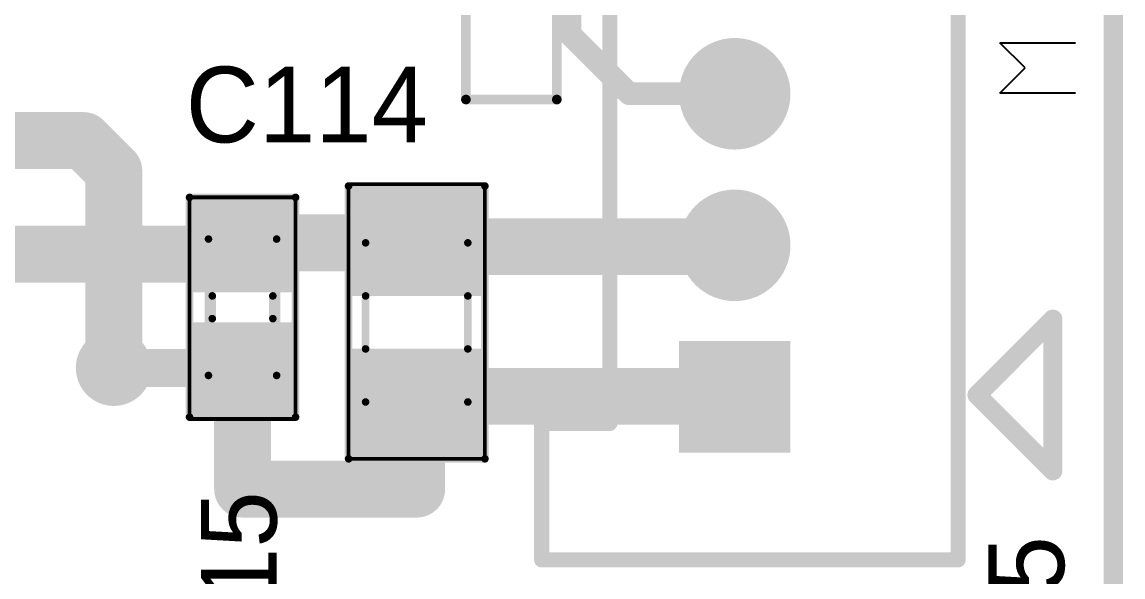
# Model space of a CAD drawing. Header units: millimetres. Extents: x 29 to 180, y 30 to 200.
# Drawn here: x 165.59 to 180.13, y 60.74 to 68.06 of the extents above; entities that cross this region are included whole.
import ezdxf

# ---------------------------------------------------------------- set-up
doc = ezdxf.new("R2010")
doc.units = ezdxf.units.MM
for name, color, linetype in [('BottomLayer', 5, 'Continuous'), ('BottomSolder', 6, 'Continuous'), ('Mechanical1', 6, 'Continuous'), ('Mechanical13', 56, 'Continuous'), ('Mechanical15', 56, 'Continuous'), ('MultiLayer', 9, 'Continuous'), ('PadHoleLayer', 156, 'Continuous'), ('TopLayer', 1, 'Continuous'), ('TopOverlay', 2, 'Continuous'), ('TopPaste', 8, 'Continuous'), ('TopSolder', 216, 'Continuous'), ('ViaHoleLayer', 16, 'Continuous')]:
    doc.layers.add(name, color=color, linetype=linetype)

# ---------------------------------------------------------------- blocks, each defined once
blk = doc.blocks.new('SMD_C_0805_311')
at = {"layer": 'Mechanical13', "const_width": 0.1}
for points in [[(-1.05, 0.675), (1.05, 0.675)], [(-1.05, 0.675), (-1.05, -0.675)], [(1.05, 0.675), (1.05, -0.675)], [(-1.05, -0.675), (1.05, -0.675)]]:
    blk.add_lwpolyline(points, dxfattribs=at)
at = {"layer": 'Mechanical13', "const_width": 0.05}
for points in [[(-1.075, 0.675, 1), (-1.025, 0.675, 1)], [(-1.075, 0.675, 1), (-1.025, 0.675, 1)], [(1.025, 0.675, 1), (1.075, 0.675, 1)], [(1.025, 0.675, 1), (1.075, 0.675, 1)], [(-1.075, -0.675, 1), (-1.025, -0.675, 1)], [(-1.075, -0.675, 1), (-1.025, -0.675, 1)], [(1.025, -0.675, 1), (1.075, -0.675, 1)], [(1.025, -0.675, 1), (1.075, -0.675, 1)]]:
    blk.add_lwpolyline(points, format="xyb", close=True, dxfattribs=at)
at = {"layer": 'Mechanical15', "const_width": 0.05}
for points in [[(-1.8, 0.9), (1.825, 0.9)], [(-1.8, 0.9), (-1.8, -0.9)], [(1.825, 0.9), (1.825, -0.9)], [(-1.8, -0.9), (1.825, -0.9)]]:
    blk.add_lwpolyline(points, dxfattribs=at)
at = {"layer": 'Mechanical15', "const_width": 0.025}
for points in [[(-1.812, 0.9, 1), (-1.787, 0.9, 1)], [(-1.812, 0.9, 1), (-1.787, 0.9, 1)], [(1.813, 0.9, 1), (1.837, 0.9, 1)], [(1.813, 0.9, 1), (1.837, 0.9, 1)], [(-1.812, -0.9, 1), (-1.787, -0.9, 1)], [(-1.812, -0.9, 1), (-1.787, -0.9, 1)], [(1.813, -0.9, 1), (1.837, -0.9, 1)], [(1.813, -0.9, 1), (1.837, -0.9, 1)]]:
    blk.add_lwpolyline(points, format="xyb", close=True, dxfattribs=at)
at = {"layer": 'TopLayer'}
for points in [[(-0.45, -0.75), (-0.45, 0.75), (-1.65, -0.75), (-1.65, 0.75)], [(1.65, -0.75), (1.65, 0.75), (0.45, -0.75), (0.45, 0.75)]]:
    blk.add_solid(points, dxfattribs=at)
at = {"layer": 'TopOverlay', "const_width": 0.1}
for points in [[(-1.8, 0.9), (-1.8, -0.9)], [(-1.8, 0.9), (1.8, 0.9)], [(1.8, 0.9), (1.8, -0.9)], [(-0.35, 0.675), (0.35, 0.675)], [(-0.35, -0.675), (0.35, -0.675)], [(-1.8, -0.9), (1.8, -0.9)]]:
    blk.add_lwpolyline(points, dxfattribs=at)
at = {"layer": 'TopOverlay', "const_width": 0.05}
for points in [[(-1.825, 0.9, 1), (-1.775, 0.9, 1)], [(-1.825, 0.9, 1), (-1.775, 0.9, 1)], [(1.775, 0.9, 1), (1.825, 0.9, 1)], [(1.775, 0.9, 1), (1.825, 0.9, 1)], [(-0.375, 0.675, 1), (-0.325, 0.675, 1)], [(0.325, 0.675, 1), (0.375, 0.675, 1)], [(-0.375, -0.675, 1), (-0.325, -0.675, 1)], [(0.325, -0.675, 1), (0.375, -0.675, 1)], [(-1.825, -0.9, 1), (-1.775, -0.9, 1)], [(-1.825, -0.9, 1), (-1.775, -0.9, 1)], [(1.775, -0.9, 1), (1.825, -0.9, 1)], [(1.775, -0.9, 1), (1.825, -0.9, 1)]]:
    blk.add_lwpolyline(points, format="xyb", close=True, dxfattribs=at)
at = {"layer": 'TopPaste'}
for points in [[(-0.45, -0.75), (-0.45, 0.75), (-1.65, -0.75), (-1.65, 0.75)], [(1.65, -0.75), (1.65, 0.75), (0.45, -0.75), (0.45, 0.75)]]:
    blk.add_solid(points, dxfattribs=at)
at = {"layer": 'TopSolder'}
for points in [[(-0.348, -0.852), (-0.348, 0.852), (-1.752, -0.852), (-1.752, 0.852)], [(1.752, -0.852), (1.752, 0.852), (0.348, -0.852), (0.348, 0.852)]]:
    blk.add_solid(points, dxfattribs=at)
blk = doc.blocks.new('SMD_C_0603_312')
at = {"layer": 'Mechanical13', "const_width": 0.1}
for points in [[(-0.9, 0.45), (-0.9, -0.45)], [(-0.9, 0.45), (0.9, 0.45)], [(0.9, 0.45), (0.9, -0.45)], [(-0.9, -0.45), (0.9, -0.45)]]:
    blk.add_lwpolyline(points, dxfattribs=at)
at = {"layer": 'Mechanical13', "const_width": 0.05}
for points in [[(-0.925, 0.45, 1), (-0.875, 0.45, 1)], [(-0.925, 0.45, 1), (-0.875, 0.45, 1)], [(0.875, 0.45, 1), (0.925, 0.45, 1)], [(0.875, 0.45, 1), (0.925, 0.45, 1)], [(-0.925, -0.45, 1), (-0.875, -0.45, 1)], [(-0.925, -0.45, 1), (-0.875, -0.45, 1)], [(0.875, -0.45, 1), (0.925, -0.45, 1)], [(0.875, -0.45, 1), (0.925, -0.45, 1)]]:
    blk.add_lwpolyline(points, format="xyb", close=True, dxfattribs=at)
at = {"layer": 'Mechanical15', "const_width": 0.05}
for points in [[(-1.475, 0.7), (-1.475, -0.7)], [(-1.475, 0.7), (1.45, 0.7)], [(1.45, 0.7), (1.45, -0.7)], [(-1.475, -0.7), (1.45, -0.7)]]:
    blk.add_lwpolyline(points, dxfattribs=at)
at = {"layer": 'Mechanical15', "const_width": 0.025}
for points in [[(-1.488, 0.7, 1), (-1.463, 0.7, 1)], [(-1.488, 0.7, 1), (-1.463, 0.7, 1)], [(1.438, 0.7, 1), (1.462, 0.7, 1)], [(1.438, 0.7, 1), (1.462, 0.7, 1)], [(-1.488, -0.7, 1), (-1.463, -0.7, 1)], [(-1.488, -0.7, 1), (-1.463, -0.7, 1)], [(1.438, -0.7, 1), (1.462, -0.7, 1)], [(1.438, -0.7, 1), (1.462, -0.7, 1)]]:
    blk.add_lwpolyline(points, format="xyb", close=True, dxfattribs=at)
at = {"layer": 'TopLayer'}
for points in [[(-0.3, -0.55), (-0.3, 0.55), (-1.3, -0.55), (-1.3, 0.55)], [(1.3, -0.55), (1.3, 0.55), (0.3, -0.55), (0.3, 0.55)]]:
    blk.add_solid(points, dxfattribs=at)
at = {"layer": 'TopOverlay', "const_width": 0.1}
for points in [[(-1.45, 0.7), (-1.45, -0.7)], [(-1.45, 0.7), (1.45, 0.7)], [(1.45, 0.7), (1.45, -0.7)], [(-0.15, 0.4), (0.15, 0.4)], [(-0.15, -0.4), (0.15, -0.4)], [(-1.45, -0.7), (1.45, -0.7)]]:
    blk.add_lwpolyline(points, dxfattribs=at)
at = {"layer": 'TopOverlay', "const_width": 0.05}
for points in [[(-1.475, 0.7, 1), (-1.425, 0.7, 1)], [(-1.475, 0.7, 1), (-1.425, 0.7, 1)], [(1.425, 0.7, 1), (1.475, 0.7, 1)], [(1.425, 0.7, 1), (1.475, 0.7, 1)], [(-0.175, 0.4, 1), (-0.125, 0.4, 1)], [(0.125, 0.4, 1), (0.175, 0.4, 1)], [(-0.175, -0.4, 1), (-0.125, -0.4, 1)], [(0.125, -0.4, 1), (0.175, -0.4, 1)], [(-1.475, -0.7, 1), (-1.425, -0.7, 1)], [(-1.475, -0.7, 1), (-1.425, -0.7, 1)], [(1.425, -0.7, 1), (1.475, -0.7, 1)], [(1.425, -0.7, 1), (1.475, -0.7, 1)]]:
    blk.add_lwpolyline(points, format="xyb", close=True, dxfattribs=at)
at = {"layer": 'TopPaste'}
for points in [[(-0.3, -0.55), (-0.3, 0.55), (-1.3, -0.55), (-1.3, 0.55)], [(1.3, -0.55), (1.3, 0.55), (0.3, -0.55), (0.3, 0.55)]]:
    blk.add_solid(points, dxfattribs=at)
at = {"layer": 'TopSolder'}
for points in [[(-0.198, -0.652), (-0.198, 0.652), (-1.402, -0.652), (-1.402, 0.652)], [(1.402, -0.652), (1.402, 0.652), (0.198, -0.652), (0.198, 0.652)]]:
    blk.add_solid(points, dxfattribs=at)
blk = doc.blocks.new('35362_0850_592')
at = {"layer": 'BottomLayer', "const_width": 0.61}
for points in [[(-4.304, 0, 1), (-3.695, 0, 1)], [(-2.305, 0, 1), (-1.695, 0, 1)]]:
    blk.add_lwpolyline(points, format="xyb", close=True, dxfattribs=at)
at = {"layer": 'BottomLayer'}
blk.add_solid([(-0.61, -0.61), (0.61, -0.61), (-0.61, 0.61), (0.61, 0.61)], dxfattribs=at)
at = {"layer": 'BottomSolder', "const_width": 0.736}
for points in [[(-4.368, 0, 1), (-3.632, 0, 1)], [(-2.368, 0, 1), (-1.632, 0, 1)]]:
    blk.add_lwpolyline(points, format="xyb", close=True, dxfattribs=at)
at = {"layer": 'BottomSolder'}
blk.add_solid([(-0.736, -0.736), (0.736, -0.736), (-0.736, 0.736), (0.736, 0.736)], dxfattribs=at)
at = {"layer": 'PadHoleLayer', "const_width": 0.406}
for points in [[(-4.203, 0, 1), (-3.796, 0, 1)], [(-2.203, 0, 1), (-1.797, 0, 1)], [(-0.203, 0, 1), (0.203, 0, 1)]]:
    blk.add_lwpolyline(points, format="xyb", close=True, dxfattribs=at)
at = {"layer": 'TopLayer', "const_width": 0.61}
for points in [[(-4.304, 0, 1), (-3.695, 0, 1)], [(-2.305, 0, 1), (-1.695, 0, 1)]]:
    blk.add_lwpolyline(points, format="xyb", close=True, dxfattribs=at)
at = {"layer": 'TopLayer'}
blk.add_solid([(-0.61, -0.61), (0.61, -0.61), (-0.61, 0.61), (0.61, 0.61)], dxfattribs=at)
at = {"layer": 'TopOverlay'}
for points, const_width in [([(-0.025, 3.2), (-1.025, 4.2)], 0.254), ([(0.975, 4.2), (-1.025, 4.2)], 0.254), ([(-0.025, 3.2), (0.975, 4.2)], 0.254), ([(2.15, 2.95), (-10.15, 2.95)], 0.2), ([(2.15, -2.55), (2.15, 2.95)], 0.2), ([(0.35, -1.65), (-8.35, -1.65)], 0.2), ([(0.35, -2.55), (0.35, -1.65)], 0.2), ([(-3.924, -2.35), (-10.324, -2.35)], 0.127), ([(-3.924, -3.55), (-3.924, -2.35)], 0.127), ([(2.15, -2.55), (0.35, -2.55)], 0.2), ([(-3.924, -3.55), (-10.324, -3.55)], 0.127)]:
    blk.add_lwpolyline(points, dxfattribs=dict(at, const_width=const_width))
for points, const_width in [([(-1.089, 4.2, 1), (-0.962, 4.2, 1)], 0.127), ([(-1.089, 4.2, 1), (-0.962, 4.2, 1)], 0.127), ([(0.911, 4.2, 1), (1.038, 4.2, 1)], 0.127), ([(0.911, 4.2, 1), (1.038, 4.2, 1)], 0.127), ([(-0.089, 3.2, 1), (0.038, 3.2, 1)], 0.127), ([(-0.089, 3.2, 1), (0.038, 3.2, 1)], 0.127), ([(2.1, 2.95, 1), (2.2, 2.95, 1)], 0.0999), ([(2.1, 2.95, 1), (2.2, 2.95, 1)], 0.0999), ([(0.3, -1.65, 1), (0.4, -1.65, 1)], 0.0999), ([(0.3, -1.65, 1), (0.4, -1.65, 1)], 0.0999), ([(-3.956, -2.35, 1), (-3.892, -2.35, 1)], 0.0635), ([(-3.956, -2.35, 1), (-3.892, -2.35, 1)], 0.0635), ([(0.3, -2.55, 1), (0.4, -2.55, 1)], 0.0999), ([(0.3, -2.55, 1), (0.4, -2.55, 1)], 0.0999), ([(2.1, -2.55, 1), (2.2, -2.55, 1)], 0.0999), ([(2.1, -2.55, 1), (2.2, -2.55, 1)], 0.0999), ([(-3.956, -3.55, 1), (-3.892, -3.55, 1)], 0.0635), ([(-3.956, -3.55, 1), (-3.892, -3.55, 1)], 0.0635)]:
    blk.add_lwpolyline(points, format="xyb", close=True, dxfattribs=dict(at, const_width=const_width))
at = {"layer": 'TopSolder', "const_width": 0.736}
for points in [[(-4.368, 0, 1), (-3.632, 0, 1)], [(-2.368, 0, 1), (-1.632, 0, 1)]]:
    blk.add_lwpolyline(points, format="xyb", close=True, dxfattribs=at)
at = {"layer": 'TopSolder'}
blk.add_solid([(-0.736, -0.736), (0.736, -0.736), (-0.736, 0.736), (0.736, 0.736)], dxfattribs=at)

msp = doc.modelspace()

# ---------------------------------------------------------------- linework, layer by layer
at = {"layer": 'BottomLayer', "const_width": 0.75}
for points in [[(162.8, 66.5), (166.4, 66.5)], [(166.4, 66.5), (166.8, 66.1)], [(166.8, 63.5), (166.8, 66.1)]]:
    msp.add_lwpolyline(points, dxfattribs=at)
at = {"layer": 'BottomLayer'}
for points, const_width in [([(166.213, 66.5, 1), (166.588, 66.5, 1)], 0.375), ([(166.213, 66.5, 1), (166.588, 66.5, 1)], 0.375), ([(166.613, 66.1, 1), (166.988, 66.1, 1)], 0.375), ([(166.613, 66.1, 1), (166.988, 66.1, 1)], 0.375), ([(166.6, 63.5, 1), (167, 63.5, 1)], 0.4), ([(166.613, 63.5, 1), (166.988, 63.5, 1)], 0.375)]:
    msp.add_lwpolyline(points, format="xyb", close=True, dxfattribs=dict(at, const_width=const_width))
at = {"layer": 'BottomSolder', "const_width": 0.502}
msp.add_lwpolyline([(166.549, 63.5, 1), (167.051, 63.5, 1)], format="xyb", close=True, dxfattribs=at)
at = {"layer": 'Mechanical1', "const_width": 0.254}
msp.add_lwpolyline([(180, 30), (180, 200)], dxfattribs=at)
at = {"layer": 'MultiLayer', "const_width": 0.4}
msp.add_lwpolyline([(166.6, 63.5, 1), (167, 63.5, 1)], format="xyb", close=True, dxfattribs=at)
at = {"layer": 'TopLayer'}
for points, const_width in [([(172.825, 67.9), (172.825, 73.875)], 0.3), ([(172.825, 67.9), (173.608, 67.117)], 0.3), ([(173.608, 67.117), (175, 67.117)], 0.3), ([(168.4, 65), (168.5, 65.1)], 0.75), ([(168.55, 65.15), (170.8, 65.15)], 0.75), ([(170.8, 65.1), (175.05, 65.1)], 0.75), ([(165.2, 65), (168.4, 65)], 0.75), ([(168.5, 65.1), (168.55, 65.15)], 0.5), ([(170.6, 65.1), (170.8, 65.1)], 0.5), ([(168.5, 61.9), (168.5, 63.5)], 0.75), ([(166.8, 63.5), (168.5, 63.5)], 0.5), ([(170.8, 61.9), (170.8, 63.05)], 0.75), ([(171.1, 63.125), (174.825, 63.125)], 0.75), ([(174.825, 63.125), (174.85, 63.1)], 0.5), ([(168.5, 61.9), (170.8, 61.9)], 0.75)]:
    msp.add_lwpolyline(points, dxfattribs=dict(at, const_width=const_width))
for points, const_width in [([(172.75, 67.9, 1), (172.9, 67.9, 1)], 0.15), ([(172.75, 67.9, 1), (172.9, 67.9, 1)], 0.15), ([(173.533, 67.117, 1), (173.683, 67.117, 1)], 0.15), ([(173.533, 67.117, 1), (173.683, 67.117, 1)], 0.15), ([(174.925, 67.117, 1), (175.075, 67.117, 1)], 0.15), ([(168.313, 65.1, 1), (168.688, 65.1, 1)], 0.375), ([(168.363, 65.15, 1), (168.738, 65.15, 1)], 0.375), ([(170.613, 65.15, 1), (170.988, 65.15, 1)], 0.375), ([(170.613, 65.1, 1), (170.988, 65.1, 1)], 0.375), ([(174.862, 65.1, 1), (175.237, 65.1, 1)], 0.375), ([(168.213, 65, 1), (168.588, 65, 1)], 0.375), ([(168.213, 65, 1), (168.588, 65, 1)], 0.375), ([(168.375, 65.1, 1), (168.625, 65.1, 1)], 0.25), ([(168.425, 65.15, 1), (168.675, 65.15, 1)], 0.25), ([(170.475, 65.1, 1), (170.725, 65.1, 1)], 0.25), ([(170.675, 65.1, 1), (170.925, 65.1, 1)], 0.25), ([(166.6, 63.5, 1), (167, 63.5, 1)], 0.4), ([(168.313, 63.5, 1), (168.688, 63.5, 1)], 0.375), ([(166.675, 63.5, 1), (166.925, 63.5, 1)], 0.25), ([(168.375, 63.5, 1), (168.625, 63.5, 1)], 0.25), ([(170.613, 63.05, 1), (170.988, 63.05, 1)], 0.375), ([(170.912, 63.125, 1), (171.287, 63.125, 1)], 0.375), ([(174.637, 63.125, 1), (175.012, 63.125, 1)], 0.375), ([(174.7, 63.125, 1), (174.95, 63.125, 1)], 0.25), ([(174.725, 63.1, 1), (174.975, 63.1, 1)], 0.25), ([(168.313, 61.9, 1), (168.688, 61.9, 1)], 0.375), ([(168.313, 61.9, 1), (168.688, 61.9, 1)], 0.375), ([(170.613, 61.9, 1), (170.988, 61.9, 1)], 0.375), ([(170.613, 61.9, 1), (170.988, 61.9, 1)], 0.375)]:
    msp.add_lwpolyline(points, format="xyb", close=True, dxfattribs=dict(at, const_width=const_width))
at = {"layer": 'TopOverlay'}
for p, q in [((178.834, 67.458), (178.5, 67.791)), ((178.5, 67.791), (179.5, 67.791)), ((178.5, 67.125), (178.834, 67.458)), ((179.5, 67.125), (178.5, 67.125))]:
    msp.add_line(p, q, dxfattribs=at)
at = {"layer": 'TopSolder', "const_width": 0.502}
msp.add_lwpolyline([(166.549, 63.5, 1), (167.051, 63.5, 1)], format="xyb", close=True, dxfattribs=at)
at = {"layer": 'ViaHoleLayer', "const_width": 0.25}
msp.add_lwpolyline([(166.675, 63.5, 1), (166.925, 63.5, 1)], format="xyb", close=True, dxfattribs=at)

# ---------------------------------------------------------------- block references
for name, p, rotation in [('35362_0850_592', (175, 63.117), 270), ('SMD_C_0805_311', (170.8, 64.1), 90), ('SMD_C_0603_312', (168.5, 64.3), 90)]:
    msp.add_blockref(name, p, dxfattribs=dict(rotation=rotation))

# ---------------------------------------------------------------- texts
at = {"layer": 'TopOverlay'}
msp.add_text('C114', height=1, dxfattribs=at).set_placement((167.75, 66.475))
for s, p in [('C115', (168.95, 58.675)), ('X15', (179.35, 58.9))]:
    msp.add_text(s, height=1, rotation=90, dxfattribs=at).set_placement(p)

doc.saveas('drawing.dxf')
